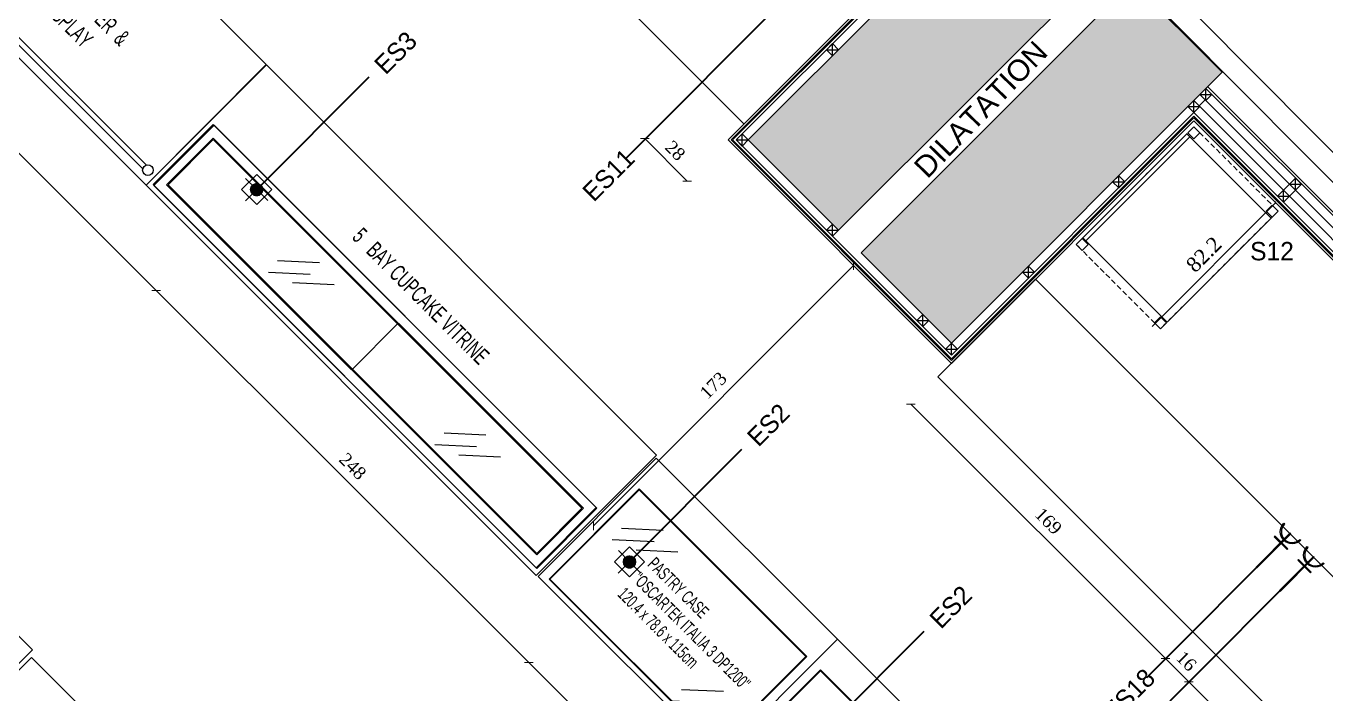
# Model space of a CAD drawing. Header units: millimetres. Extents: x 9129 to 19685, y -6152 to 3305.
# Drawn here: x 10634 to 11245, y 1532 to 1846 of the extents above; entities that cross this region are included whole.
import ezdxf
from ezdxf.enums import TextEntityAlignment as Align
from ezdxf.xclip import XClip

# ---------------------------------------------------------------- set-up
doc = ezdxf.new("R2010")
doc.units = ezdxf.units.MM
doc.header["$LTSCALE"] = 5
doc.header["$XCLIPFRAME"] = 0
for name, pattern in [('Dash', [0.25, 0.125, -0.125]), ('DASHED', [0.75, 0.5, -0.25]), ('HIDDEN', [9.524999999999995, 6.349999999999998, -3.174999999999998])]:
    doc.linetypes.add(name, pattern=pattern)
doc.layers.get('Defpoints').update_dxf_attribs({"lineweight": 9})
for name, color, linetype in [('-DWG_ANA', 7, 'Continuous'), ('002 Çizgi', 7, 'Continuous'), ('ELEKTRİK', 10, 'Continuous'), ('I-Eqpm-Move-N', 2, 'Continuous'), ('I-Eqpm-Symb-N', 11, 'Continuous'), ('I-Furn-Fixed-Ovhd-N', 1, 'HIDDEN'), ('I-Powr-Wall-N', 2, 'Continuous'), ('LP-DIMENSION_INT_100', 51, 'Continuous')]:
    doc.layers.add(name, color=color, linetype=linetype)
for name, color, linetype, lineweight in [('141125_RT1$0$LP-CONCRETE', 4, 'Continuous', 15), ('141125_RT1$0$LP-CONCRETE_HATCH', 251, 'Continuous', 9), ('AIT - Equipment Number', 3, 'Continuous', 5), ('AIT-KITCHEN EQUIPMENT', 4, 'Continuous', 0), ('b_mob kesit', 14, 'Continuous', 30), ('ELK', 1, 'Continuous', 35), ('LP-HATCH', 8, 'Continuous', 9), ('no3_ahşap gorunus on kalın', 34, 'Continuous', 20), ('no3_alçıpan kesit', 210, 'Continuous', 20), ('no3_cam gorunus on', 142, 'Continuous', 18), ('no3_demir', 193, 'Continuous', 18), ('no3_kutuprofil kesit', 74, 'Continuous', 18), ('no3_mermer gorunus on', 31, 'Continuous', 15), ('no3_paslanmaz gorunus on', 163, 'Continuous', 18), ('no3_sandalye', 240, 'Continuous', 18), ('no3_seramik ön', 123, 'Continuous', 18), ('no3_yazı tefriş', 152, 'Continuous', 15), ('no3_ölçü tefriş', 252, 'Continuous', 0), ('Q-SPCQ', 91, 'Continuous', 9)]:
    doc.layers.add(name, color=color, linetype=linetype, lineweight=lineweight)
doc.styles.add('2.5MM', font='simplex.shx', dxfattribs={"width": 0.75, "height": 2.5})
doc.styles.add('AR_TEXT_200', font='arial.ttf', dxfattribs={"height": 40})
doc.styles.add('ROMANSTW', font='georgia.ttf')
doc.styles.add('Simplex', font='SIMPLEX.shx', dxfattribs={"width": 0.8, "height": 2.5})
doc.styles.get("Standard").update_dxf_attribs({"font": 'arial.ttf'})
doc.styles.add('TAKSİM', font='GOTHIC.TTF', dxfattribs={"height": 20})
doc.dimstyles.new('M2', dxfattribs={"dimtxt": 6, "dimasz": 3, "dimexe": 1, "dimexo": 4, "dimgap": 3, "dimtad": 1, "dimdec": 0, "dimzin": 12, "dimdsep": 46, "dimtxsty": 'ROMANSTW', "dimblk": 'ARCHTICK', "dimcen": 0.09, "dimse1": 1, "dimse2": 1, "dimclrd": 251, "dimclre": 251, "dimclrt": 1, "dimadec": 0, "dimazin": 0, "dimtfac": 1, "dimtdec": 0, "dimtix": 1, "dimtmove": 0, "dimatfit": 3, "dimldrblk": 'ARCHTICK', "dimfxl": 1, "dimtolj": 1, "dimtzin": 0, "dimarcsym": 0})
doc.dimstyles.new('M3', dxfattribs={"dimtxt": 7, "dimasz": 1, "dimexe": 1, "dimexo": 3, "dimgap": 3, "dimtad": 1, "dimdec": 1, "dimzin": 12, "dimdsep": 46, "dimtxsty": 'ROMANSTW', "dimblk": 'ARCHTICK', "dimcen": 0, "dimse1": 1, "dimse2": 1, "dimclrd": 251, "dimclre": 251, "dimclrt": 1, "dimadec": 0, "dimazin": 0, "dimtfac": 1, "dimtdec": 1, "dimtix": 1, "dimtmove": 0, "dimatfit": 3, "dimldrblk": 'ARCHTICK', "dimfxl": 1, "dimtolj": 1, "dimtzin": 0, "dimarcsym": 0})

# ---------------------------------------------------------------- blocks, each defined once
blk = doc.blocks.new('mgdlkgm')
at = {"layer": '141125_RT1$0$LP-CONCRETE_HATCH'}
for points in [[(62118.0513765033, -7488.756875338897), (62245.33059711713, -7361.477654725609), (62287.75700398772, -7403.904061597392), (62160.4777833739, -7531.183282210672)], [(62171.08438509155, -7541.789883928625), (62298.36360570537, -7414.510663315345), (62340.79001257603, -7456.937070187128), (62213.5117370577, -7584.217235895971)]]:
    blk.add_hatch(color=256, dxfattribs=at).paths.add_polyline_path(points)
at = {"layer": '141125_RT1$0$LP-CONCRETE', "elevation": -4.343754e-10}
blk.add_lwpolyline([(62118.0513765033, -7488.756875338897), (62245.33059711713, -7361.477654725609), (62287.75700398772, -7403.904061597392), (62160.4777833739, -7531.183282210672)], close=True, dxfattribs=at)
at = {"layer": '141125_RT1$0$LP-CONCRETE'}
blk.add_lwpolyline([(62171.08438509155, -7541.789883928625), (62298.36360570537, -7414.510663315345), (62340.79001257603, -7456.937070187128), (62213.5117370577, -7584.217235895971)], close=True, dxfattribs=at)
blk = doc.blocks.new('plan3')
at = {"layer": 'no3_alçıpan kesit'}
for p, q in [((26354.54573899457, -6555.238663776065), (26290.68270319574, -6619.101699574225)), ((26610.32668837765, -6693.80389576665), (26511.44143850118, -6594.91864589019)), ((26610.32668837767, -6692.106839491826), (26512.28996663859, -6594.07011775275)), ((26391.79904673588, -6720.218043117013), (26505.7846598592, -6606.232429996695)), ((26505.7846598592, -6606.232429996695), (26767.7495268236, -6868.197296961102)), ((26290.68270319574, -6619.101699574225), (26391.79904673588, -6720.218043117013))]:
    blk.add_line(p, q, dxfattribs=at)
blk.add_lwpolyline([(26074.78316229019, -6197.858312812134), (25972.62358611937, -6300.017888982946), (26090.87332884026, -6418.265227903994), (26153.37366292566, -6355.763643979937), (26352.8486827197, -6555.238663776043), (26288.98564692088, -6619.101699574199), (26391.79904673582, -6721.915099391865), (26505.7846598592, -6607.929486271547), (26767.74952682358, -6869.894353235941)], dxfattribs=at)
at = {"layer": 'no3_kutuprofil kesit', "elevation": -8.928014993969668e-10}
for points in [[(26333.10824644044, -6576.67364663258), (26335.93667356519, -6579.502073757312), (26338.76510068995, -6576.673646632576), (26335.93667356519, -6573.845219507833), (26333.10824644044, -6576.67364663258), (26338.76510068995, -6576.673646632576), (26335.93667356519, -6579.502073757312), (26335.93667356519, -6573.845219507833)], [(26290.68183956924, -6619.100053503766), (26293.51026669401, -6621.928480628496), (26296.33869381875, -6619.100053503775), (26293.51026669398, -6616.27162637903), (26290.68183956924, -6619.100053503766), (26296.33869381875, -6619.100053503775), (26293.51026669401, -6621.928480628496), (26293.51026669398, -6616.27162637903)], [(26333.10824644045, -6661.526460374958), (26335.93667356518, -6664.354887499705), (26338.76510068994, -6661.52646037496), (26335.93667356519, -6658.698033250223), (26333.10824644045, -6661.526460374958), (26338.76510068994, -6661.52646037496), (26335.93667356518, -6664.354887499705), (26335.93667356519, -6658.698033250223)], [(26375.53465331163, -6703.952867246147), (26378.36308043638, -6706.781294370898), (26381.19150756113, -6703.952867246146), (26378.36308043638, -6701.124440121412), (26375.53465331163, -6703.952867246147), (26381.19150756113, -6703.952867246146), (26378.36308043638, -6706.781294370898), (26378.36308043638, -6701.124440121412)]]:
    blk.add_lwpolyline(points, dxfattribs=at)
at = {"layer": 'no3_kutuprofil kesit'}
for points in [[(26508.61308068332, -6597.747142321956), (26511.4415078081, -6600.575569446706), (26514.26993493285, -6597.747142321963), (26511.44150780808, -6594.918715197206), (26508.61308068332, -6597.747142321956), (26514.26993493285, -6597.747142321963), (26511.4415078081, -6600.575569446706), (26511.44150780808, -6594.918715197206)], [(26502.95622643373, -6603.403996571573), (26505.78465355849, -6606.232423696316), (26508.61308068322, -6603.403996571573), (26505.78465355849, -6600.575569446823), (26502.95622643373, -6603.403996571573), (26508.61308068322, -6603.403996571573), (26505.78465355849, -6606.232423696316), (26505.78465355849, -6600.575569446823)], [(26467.6008873744, -6638.75933563089), (26470.42931449915, -6641.587762755637), (26473.2577416239, -6638.759335630883), (26470.42931449914, -6635.930908506141), (26467.6008873744, -6638.75933563089), (26473.2577416239, -6638.759335630883), (26470.42931449915, -6641.587762755637), (26470.42931449914, -6635.930908506141)], [(26550.66774499946, -6639.801806638065), (26553.49617212422, -6642.630233762811), (26556.32459924896, -6639.801806638055), (26553.4961721242, -6636.973379513311), (26550.66774499946, -6639.801806638065), (26556.32459924896, -6639.801806638055), (26553.49617212422, -6642.630233762811), (26553.4961721242, -6636.973379513311)], [(26545.01089074986, -6645.458660887663), (26547.8393178746, -6648.28708801241), (26550.66774499934, -6645.45866088768), (26547.83931787461, -6642.630233762937), (26545.01089074986, -6645.458660887663), (26550.66774499934, -6645.45866088768), (26547.8393178746, -6648.28708801241), (26547.83931787461, -6642.630233762937)], [(26425.1744805032, -6681.185742502088), (26428.00290762795, -6684.014169626847), (26430.83133475272, -6681.185742502086), (26428.00290762796, -6678.357315377347), (26425.1744805032, -6681.185742502088), (26430.83133475272, -6681.185742502086), (26428.00290762795, -6684.014169626847), (26428.00290762796, -6678.357315377347)], [(26388.97061961105, -6717.388908995783), (26391.79904673581, -6720.21733612052), (26394.62747386055, -6717.388908995759), (26391.79904673581, -6714.560481871033), (26388.97061961105, -6717.388908995783), (26394.62747386055, -6717.388908995759), (26391.79904673581, -6720.21733612052), (26391.79904673581, -6714.560481871033)]]:
    blk.add_lwpolyline(points, dxfattribs=at)
at = {"layer": 'no3_paslanmaz gorunus on', "lineweight": 9}
blk.add_lwpolyline([(26616.06035667255, -6684.251850853569), (26818.25343552232, -6482.050007004413), (26641.44863745157, -6305.245208933664), (26439.74267212252, -6506.946433635749), (26616.06035667255, -6684.251850853569)], dxfattribs=at)
blk.add_lwpolyline([(26616.06779229238, -6670.109427561205), (26804.07361224916, -6482.080512537184), (26641.47869031006, -6319.349602652052), (26453.88480719697, -6506.954160279998)], close=True, dxfattribs=at)
at = {"layer": 'no3_seramik ön'}
for points in [[(26766.68886665181, -6870.955013407707), (26505.78465985918, -6610.05080661508), (26391.79904673581, -6724.036419735428), (26286.86432657736, -6619.101699574185), (26350.72736237614, -6555.238663776043), (26153.37367353077, -6357.884974928616), (26090.87335022607, -6420.386548071765), (25977.19792851663, -6306.713451548829)], [(26767.39597343301, -6870.247906626522), (26505.78465985919, -6608.636593052715), (26391.79904673583, -6722.622206173044), (26288.27854013971, -6619.101699574196), (26352.14157593852, -6555.238663776041), (26153.37366646071, -6356.470754296162), (26090.87333596887, -6418.972334626604), (25977.90503529786, -6306.006344767593)]]:
    blk.add_lwpolyline(points, dxfattribs=at)
at = {"layer": 'no3_ölçü tefriş'}
for points in [[(26550.66774499946, -6639.801806638065), (26547.83931787461, -6642.630233762937), (26508.24133812814, -6603.032254016485), (26511.069765253, -6600.20382689162), (26550.66774499946, -6639.801806638065)], [(26593.09415187066, -6682.228213509248), (26590.2657247458, -6685.056640634111), (26550.66774499934, -6645.45866088768), (26553.49617212422, -6642.630233762811), (26593.09415187066, -6682.228213509248)]]:
    blk.add_lwpolyline(points, dxfattribs=at)
at = {"layer": 'LP-DIMENSION_INT_100', "color": 0}
ref = blk.add_blockref('mgdlkgm', (-35821.7118187324, 869.6551754389948), dxfattribs=at)
XClip(ref).set_block_clipping_path([(60824.49777430005, -8839.78258364362), (63440.484637752874, -6283.545922487381)])
at = {"layer": 'LP-HATCH', "color": 1, "insert": (26373.34928676025, -6630.697764477134), "char_height": 9.999999999999998, "attachment_point": 1, "rotation": 45.83235875631387, "style": 'AR_TEXT_200'}
blk.add_mtext_dynamic_manual_height_columns('{\\C0;DILATATION}', width=240.211786967935, gutter_width=200, heights=[0], dxfattribs=at)
blk = doc.blocks.new('oscarteck refr')
at = {"layer": 'I-Furn-Fixed-Ovhd-N', "color": 254, "linetype": 'Continuous'}
for p, q in [((533365.7453564322, 283981.3923797048), (533220.4601657594, 283849.4087978528)), ((533479.3318454954, 284026.2668009044), (533334.0466548227, 283894.2832190524)), ((533487.2565208977, 283957.6353001486), (533341.9713302251, 283825.6517182966)), ((534214.631802421, 283690.0452317356), (534069.3466117482, 283558.0616498836)), ((534101.0453133577, 283645.170810536), (533955.760122685, 283513.187228684)), ((534222.5564778233, 283621.4137309798), (534077.2712871507, 283489.4301491278))]:
    blk.add_line(p, q, dxfattribs=at)
at = {"layer": 'I-Furn-Fixed-Ovhd-N', "linetype": 'Continuous'}
for points in [[(534338.8499839492, 284059.266421084), (534338.8499839492, 283273.3039337615), (533134.8522765548, 283273.3039337615), (533134.8522765548, 284059.266421084)], [(533179.8521865548, 283432.3036157615), (534293.8500739492, 283432.3036157615), (534293.8500739492, 284031.266477084), (533179.8521865548, 284031.266477084)], [(533182.8521865548, 283435.3036157615), (534290.8500739492, 283435.3036157615), (534290.8500739492, 284028.266477084), (533182.8521865548, 284028.266477084)]]:
    blk.add_lwpolyline(points, close=True, dxfattribs=at)
blk = doc.blocks.new('QF_Globe_SP8$2016 - SP08-2938521-ELECTRICAL CONNECTION PLAN')
at = {"layer": 'Q-SPCQ'}
for p, q in [((-2.812500000000003, -1.999999999999876), (-0.9375000000000175, 2.331468351712828e-15)), ((0.9422527264478162, 2.554452316176334e-15), (-0.937500000000017, 2.554452316176334e-15)), ((2.815945576914443, -1.998605707164287), (0.9422527264478165, 1.998401444325281e-15)), ((-5.53124999999998, -1.31250000000003), (-2.167968750000123, -1.312500000000041)), ((-5.53124999999998, -1.31250000000003), (-5.531249999999995, -10.60230823925275)), ((-2.812500000000019, -11.24999999999988), (-2.812500000000004, -1.999999999999877)), ((5.531250000000021, -1.312500000000029), (2.172721476447906, -1.312500000000018)), ((2.815945576914443, -1.998605707164287), (2.815945576914428, -11.24999999999994)), ((5.531250000000017, -3.634026982274111), (5.531250000000021, -1.312500000000029)), ((5.528597299573159, -3.635871678559908), (3.644652936932042, -4.955023722848902)), ((5.750816105880665, -4.090659689632155), (3.931441155107566, -5.364599744993399)), ((5.531250000000006, -10.60230823925281), (5.531250000000017, -4.244401532105137)), ((7.562500000000006, -3.545447700704409), (5.815385517748683, -3.545447700704404)), ((7.562500000000004, -4.045447700704409), (5.894210214968428, -4.045447700704404)), ((7.562500000000006, -3.545447700704409), (7.562500000000004, -4.045447700704409)), ((2.815945576914439, -5.045447700704405), (3.357864718756521, -5.045447700704406)), ((2.815945576914438, -5.545447700704405), (3.357864718756523, -5.545447700704407)), ((-5.531249999999996, -11.5653529739338), (-5.531249999999998, -12.5)), ((-5.369182898728632, -11.62499999999986), (-5.056323392545221, -11.62499999999986)), ((5.369182898728631, -11.62499999999991), (5.056323392545219, -11.62499999999991)), ((5.531250000000004, -12.50000000000002), (5.531250000000004, -11.56535297393385))]:
    blk.add_line(p, q, dxfattribs=at)
for centre, radius, start, end in [((5.815385517748681, -4.045447700704404), 0.4999999999999987, 89.9999999999998, 125), ((5.894210214968427, -4.295447700704404), 0.2499999999999996, 89.9999999999997, 124.9999999999999), ((0, -11.62499999999987), 5.625000000000004, 120.0000000000001, 177.3341182351511), ((0, -11.62499999999983), 4.874999999999807, 89.99999999999994, 92.85961657240927), ((0, -11.62499999999987), 5.624999999999998, 2.665881764848377, 59.95946593481552), ((3.357864718756519, -4.545447700704406), 0.4999999999999997, 269.9999999999998, 304.9999999999997), ((3.357864718756519, -4.545447700704406), 0.9999999999999984, 269.9999999999999, 304.9999999999997), ((0, -11.62499999999983), 4.874999999999814, 125.2344179845829, 269.9999999999996), ((0, -11.62499999999983), 4.874999999999811, 270.0000000000002, 54.71598816001227), ((-5.369182898728631, -11.37499999999986), 0.2499999999999991, 177.3341182351511, 269.9999999999994), ((-5.056323392545219, -11.37499999999986), 0.25, 269.9999999999992, 316.7044204845097), ((0, -11.24999999999989), 2.812500000000021, 179.9999999999999, 359.9999999999985), ((5.056323392545221, -11.37499999999991), 0.2499999999999995, 223.2955795154896, 269.9999999999992), ((5.369182898728632, -11.37499999999991), 0.2499999999999996, 269.9999999999993, 2.665881764848242), ((-2.531249999999995, -12.5), 3, 179.9999999999999, 260.8723908510049), ((2.531250000000004, -12.50000000000002), 2.999999999999997, 279.1276091489937, 359.9999999999996)]:
    blk.add_arc(centre, radius, start, end, dxfattribs=at)
blk = doc.blocks.new('power-220v-single')
at = {"layer": 'I-Powr-Wall-N'}
for p, q in [((-19.04999999999745, 32.99556788418704), (-19.04999999999927, -99.61870878467016)), ((0, 38.09999999999854), (-1.819e-12, -99.61870878467016)), ((19.05000000000291, 32.99556788418704), (19.04999999999927, -99.61870878467016))]:
    blk.add_line(p, q, dxfattribs=at)
blk.add_circle((0, 0), 38.1, dxfattribs=at)
blk = doc.blocks.new('#35 - INDUCTION BURNER SINGLE - PLAN VIEW')
at = {"layer": 'I-Eqpm-Move-N', "color": 1}
for p, q in [((-14356.54132628473, -504.0471033235372), (-14356.54132628473, -906.79244862101)), ((-14356.54132628473, -504.0471033235372), (-14005.54132628473, -504.0471033235372)), ((-14005.54132628473, -504.0471033235372), (-14005.54132628473, -906.7924486210104)), ((-14356.54132628473, -906.7924486210104), (-14005.54132628473, -906.7924486210104)), ((-14356.54132628473, -906.7924486210104), (-14331.8433696437, -952.0471033235373)), ((-14005.54132628473, -906.7924486210104), (-14030.23928292576, -952.0471033235373)), ((-14331.8433696437, -952.0471033235373), (-14030.23928292576, -952.0471033235373))]:
    blk.add_line(p, q, dxfattribs=at)
at = {"layer": 'I-Eqpm-Move-N', "color": 254}
for p, q in [((-14240.58956790709, -940.6637529694062), (-14240.58956790709, -920.5474601548856)), ((-14240.58956790709, -920.5474601548856), (-14235.58956790709, -920.5474601548856)), ((-14240.58956790709, -940.6637529694062), (-14235.58956790709, -940.6637529694062)), ((-14235.58956790709, -940.6637529694062), (-14235.58956790709, -920.5474601548856))]:
    blk.add_line(p, q, dxfattribs=at)
blk.add_lwpolyline([(-14192.15732058644, -925.1399425791687), (-14143.20659941505, -925.1399425791687), (-14143.20659941505, -939.4071042646327), (-14192.15732058644, -939.4071042646327)], close=True, dxfattribs=at)
at = {"layer": 'I-Eqpm-Move-N', "color": 1}
blk.add_circle((-14177.65181489539, -710.7238355610747), 142.8026702103088, dxfattribs=at)
at = {"layer": 'I-Eqpm-Move-N', "color": 254}
blk.add_circle((-14238.08956790709, -930.605606562146), 14.15838107632589, dxfattribs=at)
at = {"xscale": 1.361548556430449, "yscale": 1.361548556430449, "zscale": 1.361548556430449}
blk.add_blockref('power-220v-single', (-14178.8365694003, -560.1799833298746), dxfattribs=at)
blk = doc.blocks.new('*U75')
at = {"layer": 'I-Eqpm-Symb-N'}
blk.add_lwpolyline([(449.6996825268732, -301.9471919059562), (246.7709618853319, 156.416942976691)], dxfattribs=at)
blk.add_lwpolyline([(392.4047808394089, -223.0875250880485), (449.6996825268732, -301.9471919059562), (542.4047808394099, -271.8254795231659), (542.4047808394079, -174.349570653143), (449.6996825269135, -144.2278582703349)], close=True, dxfattribs=at)
at = {"layer": 'I-Eqpm-Move-N'}
blk.add_blockref('#35 - INDUCTION BURNER SINGLE - PLAN VIEW', (14578.61433152904, 1108.464046300192), dxfattribs=at)
at = {"layer": 'I-Eqpm-Symb-N', "insert": (444.1256324935739, -224.4439637832968), "char_height": 75, "width": 0.6752316079606725, "attachment_point": 2, "rotation": 90.0000000000093, "style": 'Simplex'}
blk.add_mtext('35', dxfattribs=at)
blk = doc.blocks.new('icing theater')
at = {"layer": 'no3_cam gorunus on', "ltscale": 10}
for p, q in [((17904.95742560648, -9495.215662981325, -0.06957480539974988), (17904.86636003015, -9388.643125590243, -0.06957480539974988)), ((17907.45400900473, -9495.253380794755, -0.06957480539974988), (17907.35528470505, -9388.591160275108, -0.06957480539974988)), ((17905.04849425797, -9606.173502995236, -0.06957480539974988), (17904.9611042248, -9499.58687642443, -0.06957480539974988)), ((17907.55289991759, -9606.201229599734, -0.06957480539974988), (17907.45786823273, -9499.544808298015, -0.06957480539974988)), ((17709.19174400485, -9609.795953244226, -0.06957480539974988), (17805.36471513949, -9609.72011112695, -0.06957480539974988)), ((17709.21947060916, -9607.291547584417, -0.06957480539974988), (17805.32295562354, -9607.223103702447, -0.06957480539974988)), ((17809.65632278094, -9609.716251736623, -0.06957480539974988), (17904.13491480792, -9609.640404564834, -0.06957480539974988)), ((17809.69373159233, -9607.219425452568, -0.06957480539974988), (17904.08356176485, -9607.15099306182, -0.06957480539974988))]:
    blk.add_line(p, q, dxfattribs=at)
at = {"layer": 'no3_demir', "ltscale": 10}
for centre in [(17906.06650027103, -9386.449512206615, -0.06957480539974988), (17906.17299800427, -9497.400248279202, -0.06957480539974988), (17707.04198735846, -9608.519796693232, -0.06957480539974988), (17807.50936536307, -9608.435391469404, -0.06957480539974988), (17906.27674336698, -9608.350986245543, -0.06957480539974988)]:
    blk.add_circle(centre, 2.500005835731804, dxfattribs=at)
at = {"layer": 'no3_mermer gorunus on', "elevation": -0.06957480539974988}
blk.add_lwpolyline([(17911.65459432829, -9382.08425817642), (17831.65459432829, -9382.158857419827), (17831.57777843045, -9532.706194855175), (17701.59934601466, -9532.706194855175), (17701.67415078762, -9612.706194855175), (17911.65273407653, -9612.706194855175)], close=True, dxfattribs=at)
at = {"layer": 'no3_mermer gorunus on'}
blk.add_circle((17754.14933217712, -9599.561628135936, -0.06957480539974988), 2.999998945799669, dxfattribs=at)
at = {"layer": 'I-Eqpm-Move-N', "color": 6, "xscale": 0.1000002334292723, "yscale": 0.1000002334292723, "zscale": 0.1000002334292723, "rotation": 180.3253334171512}
blk.add_blockref('*U75', (17867.34307641107, -9540.824806701807, -0.06957480629255137), dxfattribs=at)
at = {"layer": 'Q-SPCQ', "linetype": 'Dash', "xscale": 2.539999999999987, "yscale": 2.539999999999987, "zscale": 2.539999999999987, "rotation": 179.9999999999989}
for p in [(17747.92934606558, -9596.29141887651, -0.06957480629255137), (17787.11197166354, -9598.633010047699, -0.06957480629255137)]:
    blk.add_blockref('QF_Globe_SP8$2016 - SP08-2938521-ELECTRICAL CONNECTION PLAN', p, dxfattribs=at)
at = {"layer": 'AIT - Equipment Number', "linetype": 'ByBlock', "ltscale": 1000, "insert": (17866.88862162998, -9496.453447875305), "char_height": 7.759412391014179, "attachment_point": 1, "rotation": 90.05357485496961, "style": '2.5MM'}
blk.add_mtext_dynamic_manual_height_columns('{\\fArial Narrow|b0|i0|c0|p34;ICING THEATER  & \\PCAKE DISPLAY}', width=988.5135725634173, gutter_width=12.5, heights=[0], dxfattribs=at)
at = {"layer": 'no3_yazı tefriş', "attachment_point": 1}
for s, insert, char_height, width, rotation in [('8 QT MIXER\\PSPAR SP-800A', (17753.48285325121, -9592.822802062972, -0.06957480629255137), 4.163727908751209, 46.53311243057949, 135.0000000000016), ('8 QT MIXER\\PSPAR SP-800A', (17790.70759031603, -9596.47289241256, -0.06957480718535287), 4.163727908751209, 68.65443277413841, 135.0000000000016), ('induction\\Pburner', (17845.67958270893, -9583.649600050026, -0.06957480629255137), 6.889064357801523, 105.5845986479304, 180)]:
    blk.add_mtext(s, dxfattribs=dict(at, insert=insert, char_height=char_height, width=width, rotation=rotation))
blk = doc.blocks.new('1111')
at = {"layer": 'no3_ahşap gorunus on kalın'}
for p, q in [((18003.81503923349, -10170.66874603285, -2.889446649395816e-08), (18003.81503923349, -10210.67426282759, -2.889446649395816e-08)), ((18257.81891298285, -10170.66874603285, -2.889446649395816e-08), (18257.81891298285, -10210.67426282759, -2.889446649395816e-08))]:
    blk.add_line(p, q, dxfattribs=at)
at = {"layer": 'no3_ahşap gorunus on kalın', "elevation": -2.889446649395816e-08}
for points in [[(18003.31214141712, -10170.66874603285), (18258.32181079921, -10170.66874603285), (18258.32181079921, -10210.67426282759), (18003.31214141712, -10210.67426282759)], [(18257.81891298285, -10170.66874603285), (18003.81503923349, -10170.66874603285), (18003.81503923349, -10210.67426282759), (18257.81891298285, -10210.67426282759)], [(18253.81891298285, -10175.16874603285), (18007.81503923349, -10175.16874603285), (18007.81503923349, -10206.17426282759), (18253.81891298285, -10206.17426282759)], [(18253.31891298285, -10175.66874603285), (18008.31503923349, -10175.66874603285), (18008.31503923349, -10205.67426282759), (18253.31891298285, -10205.67426282759)]]:
    blk.add_lwpolyline(points, close=True, dxfattribs=at)
at = {"layer": 'no3_cam gorunus on'}
for p, q in [((18130.81697610817, -10175.66874603285, -2.889446649395816e-08), (18130.81697610817, -10205.67426282759, -2.889446649395816e-08)), ((18069.90120566476, -10194.48703134708), (18084.43008188767, -10181.29001131571)), ((18082.04819826206, -10196.86338318666), (18096.58260627101, -10183.66636315529)), ((18182.42982372865, -10196.42662258058), (18196.95869995157, -10183.22960254922)), ((18070.69148651159, -10201.35080849255), (18085.2203627345, -10188.15378846119)), ((18183.22010457548, -10203.29039972606), (18197.74898079839, -10190.0933796947)), ((18194.57681632596, -10198.80297442016), (18209.1112243349, -10185.6059543888))]:
    blk.add_line(p, q, dxfattribs=at)
at = {"layer": 'no3_mermer gorunus on', "elevation": -2.889446649395816e-08}
blk.add_lwpolyline([(18260.48359750595, -10133.17429284251), (18001.15035471038, -10133.17429284251), (18001.15035471038, -10213.17426282759), (18260.48359750595, -10213.17426282759)], close=True, dxfattribs=at)
at = {"layer": 'AIT - Equipment Number', "linetype": 'ByBlock', "ltscale": 1000, "insert": (18086.91396406437, -10154.81943922659, 0.08997636226116833), "char_height": 7.759412391014179, "attachment_point": 1, "rotation": 0.053574854969622054, "style": '2.5MM'}
blk.add_mtext_dynamic_manual_height_columns('{\\fArial Narrow|b0|i0|c0|p34;5   BAY CUPCAKE VITRINE}', width=988.5135725634173, gutter_width=12.5, heights=[0], dxfattribs=at)
blk = doc.blocks.new('PLAN TEZGAHLAR')
at = {"rotation": 270}
blk.add_blockref('icing theater', (27426.39506374367, 8633.571246024261, 0.06957480539974988), dxfattribs=at)
at = {"layer": 'AIT-KITCHEN EQUIPMENT', "xscale": 0.1000002334292722, "yscale": 0.1000002334292722, "zscale": 0.1000002334292722, "rotation": 180.0535748549694}
for p in [(71712.04709597983, 19178.10446029429), (71832.44709513278, 19178.21704126323)]:
    blk.add_blockref('oscarteck refr', p, dxfattribs=at)
at = {"layer": 'no3_ölçü tefriş'}
blk.add_blockref('1111', (43.16045085686437, 935.0909145235637, 2.889446650000682e-08), dxfattribs=at)
at = {"layer": 'AIT - Equipment Number', "linetype": 'ByBlock', "ltscale": 1000, "insert": (18336.944104566, -9231.918614782899, -0.002197381813038954), "char_height": 6.000014005756335, "attachment_point": 1, "rotation": 0.053574854969622054, "style": '2.5MM'}
blk.add_mtext_dynamic_manual_height_columns('{\\fArial Narrow|b0|i0|c0|p34;PASTRY CASE\\P"OSCARTEK ITALIA 3 DP1200"\\P120.4 x 78.6 x 115cm\\P}', width=988.5135725634173, gutter_width=12.5, heights=[0], dxfattribs=at)
blk = doc.blocks.new('bateel')
at = {"layer": 'b_mob kesit'}
for p, q in [((8489.152123399572, 5168.726927871801), (8487.030803056012, 5166.605607528239)), ((8450.969296539051, 5130.544101011277), (8453.09061688261, 5132.665421354839))]:
    blk.add_line(p, q, dxfattribs=at)
at = {"layer": 'no3_sandalye'}
blk.add_line((8414.906850698535, 5166.606546851792), (8450.969296539051, 5130.544101011277), dxfattribs=at)
blk.add_lwpolyline([(8450.969296539051, 5130.544101011277), (8489.152123399572, 5168.726927871801), (8453.089677559055, 5204.789373712312)], dxfattribs=at)
for centre, radius, start, end in [((8483.776045381925, 5135.920179028926), 75.39641335301566, 114.0165412421847, 155.9834587578189), ((8484.906227191526, 5134.789997219323), 75.39641335304854, 114.0165412421932, 155.9834587578086), ((8487.618172151197, 5132.078052259654), 75.39641335301566, 114.0165412421847, 155.9834587578189)]:
    blk.add_arc(centre, radius, start, end, dxfattribs=at)
blk = doc.blocks.new('SA24')
at = {"layer": 'no3_mermer gorunus on'}
for points in [[(19048.20072662545, -6883.204367464574), (19005.80181739049, -6925.60328479175), (18952.76880784742, -6872.570285370521), (18995.16771708239, -6830.171368043333)], [(19005.77431975427, -6925.630774335785), (18963.3754105193, -6968.029691662961), (18910.34240097624, -6914.996692241732), (18952.7413102112, -6872.597774914544)]]:
    blk.add_lwpolyline(points, close=True, dxfattribs=at)
at = {"layer": 'no3_ölçü tefriş', "color": 84}
for centre in [(19000.48476723643, -6877.887326417466), (18958.08585800146, -6920.286243744648)]:
    blk.add_circle(centre, 7.199564974755958, dxfattribs=at)
blk = doc.blocks.new('_ArchTick')
at = {"color": 0, "linetype": 'ByBlock', "const_width": 0.15}
blk.add_lwpolyline([(-0.5, -0.5), (0.5, 0.5)], dxfattribs=at)
blk = doc.blocks.new('*D223')
at = {"layer": 'Defpoints', "color": 0, "transparency": 16777216}
for p in [(11221.2768389774, 1763.040452887136), (11225.24526713442, 1759.072024730119), (11167.09967117333, 1700.926428769031)]:
    blk.add_point(p, dxfattribs=at)
at = {"layer": 'no3_ölçü tefriş', "color": 251, "lineweight": -2, "transparency": 16777216}
blk.add_line((11163.13124301632, 1704.89485692605), (11221.2768389774, 1763.040452887138), dxfattribs=at)
for p, rotation in [((11221.2768389774, 1763.040452887138), 45), ((11163.13124301632, 1704.89485692605), 225)]:
    blk.add_blockref('_ArchTick', p, dxfattribs=dict(at, rotation=rotation))
at = {"layer": 'no3_ölçü tefriş', "color": 1, "true_color": 0xff0000, "transparency": 16777216, "insert": (11187.52013422947, 1738.651561673982), "char_height": 7, "attachment_point": 5, "rotation": 45.000000000000014, "style": 'ROMANSTW'}
blk.add_mtext('\\A1;82.2', dxfattribs=at)
blk = doc.blocks.new('A$C611F6802')
at = {"layer": '-DWG_ANA'}
h = blk.add_hatch(dxfattribs=at)
h.set_pattern_fill('ANSI31', color=1, style=0)
h.set_pattern_definition([(45, (-55670.14020227872, -22065.11067284289), (-0.08838834764831843, 0.08838834764831845), [])])
h.paths.add_polyline_path([(4.423971784401617, 7.700424825947266, 1), (10.13888412773802, 7.700424825947266, 1)])
at = {"layer": '-DWG_ANA', "color": 1}
for p, q in [((7.28142795606982, 7.700424825947266), (7.28142795606982, 15.25836134111159)), ((7.28142795606982, 15.25836134111159), (7.28142795606982, 0)), ((7.28142795606982, 7.629180670555797), (0, 7.629180670555797)), ((7.28142795606982, 7.629180670555797), (14.67722620816494, 7.629180670555797)), ((14.67722620816494, 7.629180670555797), (7.28142795606982, 7.629180670555797))]:
    blk.add_line(p, q, dxfattribs=at)
blk.add_lwpolyline([(2.28142795606982, 2.700424825947266), (12.28142795606982, 2.700424825947266), (12.28142795606982, 12.70042482594727), (2.28142795606982, 12.70042482594727)], close=True, dxfattribs=at)
blk.add_circle((7.28142795606982, 7.700424825947266), 2.857456171668203, dxfattribs=at)
blk = doc.blocks.new('A$C50025146')
at = {"layer": 'ELEKTRİK'}
for points in [[(16.0258407970905, 9.846670621633166), (16.5885051934838, 9.846670621633166), (16.5885051934838, 1.406704675742731), (16.0258407970905, 1.406704675742731)], [(6.940050297998823e-05, 5.345355450490388), (6.940050297998823e-05, 5.908019846885509), (22.50664525620232, 5.908019846885509), (22.50664525620232, 5.345355450490388)]]:
    blk.add_hatch(color=256, dxfattribs=at).paths.add_polyline_path(points)
h = blk.add_hatch(color=256, dxfattribs=at)
edge = h.paths.add_edge_path()
edge.add_line((23.70435837441619, 11.25333161261187), (23.70435837441619, 10.69066721622039))
edge.add_ellipse((23.70435837441619, 5.626687648689767), major_axis=(3.580774291992597, -3.580774291992606), ratio=0.9999999999999413, start_angle=134.9999999999983, end_angle=314.9999999999983)
edge.add_line((23.70435837441619, 0.5627080811555061), (23.70435837441619, 4.368476402305532e-05))
edge.add_ellipse((23.70435837441619, 5.626687648689767), major_axis=(3.978638102213783, 3.978638102213774), ratio=0.9999999999999128, start_angle=45.0000000000025, end_angle=225.0000000000025, ccw=False)
for points, elevation in [([(16.0258407970905, 1.406704675742731), (16.0258407970905, 9.846670621633166), (16.5885051934838, 9.846670621633166), (16.5885051934838, 1.406704675742731)], 4.791194770819646e-08), ([(6.940050297998823e-05, 5.908019846885509), (22.50664525620232, 5.908019846885509), (22.50664525620232, 5.345355450490388), (6.940050297998823e-05, 5.345355450490388)], 4.794507297291503e-08)]:
    blk.add_lwpolyline(points, close=True, dxfattribs=dict(at, elevation=elevation))
at = {"layer": 'ELEKTRİK', "elevation": 4.798666618537076e-08}
blk.add_lwpolyline([(23.70435837441437, 4.368476402305532e-05), (23.70435837441619, 0.5627080811555061, -0.9999999999999944), (23.70435837441619, 10.69066721622039), (23.70435837441619, 11.25333161261187, 0.9999999999999944)], format="xyb", close=True, dxfattribs=at)
blk = doc.blocks.new('*D263')
at = {"color": 251, "lineweight": -2, "ltscale": 5, "transparency": 16777216}
blk.add_line((10504.77784139509, 1911.739620907997), (10695.08895982181, 1721.78407382632), dxfattribs=at)
at = {"layer": 'Defpoints', "color": 0, "ltscale": 5, "transparency": 16777216}
for p in [(10527.29056379917, 1934.294484113491), (10737.01186232487, 1763.785450388496), (10695.08895982181, 1721.78407382632)]:
    blk.add_point(p, dxfattribs=at)
at = {"color": 251, "lineweight": -2, "ltscale": 5, "transparency": 16777216, "xscale": 3, "yscale": 3, "zscale": 3}
for p, rotation in [((10504.77784139509, 1911.739620907997), 135.0535748549563), ((10695.08895982181, 1721.78407382632), 315.0535748549564)]:
    blk.add_blockref('_ArchTick', p, dxfattribs=dict(at, rotation=rotation))
at = {"color": 1, "ltscale": 5, "true_color": 0xff0000, "transparency": 16777216, "insert": (10604.73762129953, 1821.575060915983), "char_height": 6, "attachment_point": 5, "rotation": 315.0535748549563, "style": 'ROMANSTW'}
blk.add_mtext('\\A1;269', dxfattribs=at)
blk = doc.blocks.new('*D264')
at = {"color": 251, "lineweight": -2, "ltscale": 5, "transparency": 16777216}
blk.add_line((10695.08895982183, 1721.78407382636), (10870.28344860959, 1546.916912945336), dxfattribs=at)
at = {"layer": 'Defpoints', "color": 0, "ltscale": 5, "transparency": 16777216}
for p in [(10737.01186232485, 1763.785450388499), (10912.20635111265, 1588.918289507512), (10870.28344860959, 1546.916912945336)]:
    blk.add_point(p, dxfattribs=at)
at = {"color": 251, "lineweight": -2, "ltscale": 5, "transparency": 16777216, "xscale": 3, "yscale": 3, "zscale": 3}
for p, rotation in [((10695.08895982183, 1721.78407382636), 135.0535748549563), ((10870.28344860959, 1546.916912945336), 315.0535748549564)]:
    blk.add_blockref('_ArchTick', p, dxfattribs=dict(at, rotation=rotation))
at = {"color": 1, "ltscale": 5, "true_color": 0xff0000, "transparency": 16777216, "insert": (10787.48747933923, 1639.160755853406), "char_height": 6, "attachment_point": 5, "rotation": 315.0535748549563, "style": 'ROMANSTW'}
blk.add_mtext('\\A1;248', dxfattribs=at)
blk = doc.blocks.new('*D265')
at = {"color": 251, "lineweight": -2, "ltscale": 5, "transparency": 16777216}
blk.add_line((10870.28344860961, 1546.916912945355), (10955.96879398359, 1461.391659392379), dxfattribs=at)
at = {"layer": 'Defpoints', "color": 0, "ltscale": 5, "transparency": 16777216}
for p in [(10912.20635111265, 1588.918289507511), (10997.89169648664, 1503.393035954553), (10955.96879398359, 1461.391659392379)]:
    blk.add_point(p, dxfattribs=at)
at = {"color": 251, "lineweight": -2, "ltscale": 5, "transparency": 16777216, "xscale": 3, "yscale": 3, "zscale": 3}
for p, rotation in [((10870.28344860961, 1546.916912945355), 135.0535748549563), ((10955.96879398359, 1461.391659392379), 315.0535748549564)]:
    blk.add_blockref('_ArchTick', p, dxfattribs=dict(at, rotation=rotation))
at = {"color": 1, "ltscale": 5, "true_color": 0xff0000, "transparency": 16777216, "insert": (10917.36479301607, 1508.400892114151), "char_height": 6, "attachment_point": 5, "rotation": 315.0535748549563, "style": 'ROMANSTW'}
blk.add_mtext('\\A1;121', dxfattribs=at)
blk = doc.blocks.new('*D268')
at = {"color": 251, "lineweight": -2, "ltscale": 5, "transparency": 16777216}
blk.add_line((11022.80614047793, 1733.551957912464), (10900.68255389091, 1611.199772326307), dxfattribs=at)
at = {"layer": 'Defpoints', "color": 0, "ltscale": 5, "transparency": 16777216}
for p in [(11016.36588706064, 1739.980178561572), (10900.68255389091, 1611.199772326307), (10912.36144303325, 1599.542703655397)]:
    blk.add_point(p, dxfattribs=at)
at = {"color": 251, "lineweight": -2, "ltscale": 5, "transparency": 16777216, "xscale": 3, "yscale": 3, "zscale": 3}
for p, rotation in [((11022.80614047793, 1733.551957912464), 45.0535748549563), ((10900.68255389091, 1611.199772326307), 225.0535748549563)]:
    blk.add_blockref('_ArchTick', p, dxfattribs=dict(at, rotation=rotation))
at = {"color": 1, "ltscale": 5, "true_color": 0xff0000, "transparency": 16777216, "insert": (10956.95916890765, 1677.15210291864), "char_height": 6, "attachment_point": 5, "rotation": 45.05357485495629, "style": 'ROMANSTW'}
blk.add_mtext('\\A1;173', dxfattribs=at)
blk = doc.blocks.new('*D269')
at = {"color": 251, "lineweight": -2, "ltscale": 5, "transparency": 16777216}
blk.add_line((11049.71327167658, 1668.369005559585), (11169.52007466542, 1548.786045856607), dxfattribs=at)
at = {"layer": 'Defpoints', "color": 0, "ltscale": 5, "transparency": 16777216}
for p in [(11062.44786755622, 1681.127438897278), (11182.14285355535, 1561.432452898156), (11169.52007466542, 1548.786045856607)]:
    blk.add_point(p, dxfattribs=at)
at = {"color": 251, "lineweight": -2, "ltscale": 5, "transparency": 16777216, "xscale": 3, "yscale": 3, "zscale": 3}
for p, rotation in [((11049.71327167658, 1668.369005559585), 135.0535748549563), ((11169.52007466542, 1548.786045856607), 315.0535748549564)]:
    blk.add_blockref('_ArchTick', p, dxfattribs=dict(at, rotation=rotation))
at = {"color": 1, "ltscale": 5, "true_color": 0xff0000, "transparency": 16777216, "insert": (11114.42089386208, 1613.390739256922), "char_height": 6, "attachment_point": 5, "rotation": 315.0535748549563, "style": 'ROMANSTW'}
blk.add_mtext('\\A1;169', dxfattribs=at)
blk = doc.blocks.new('*D270')
at = {"color": 251, "lineweight": -2, "ltscale": 5, "transparency": 16777216}
blk.add_line((11169.52007466542, 1548.78604585661), (11180.50347982228, 1537.823161750636), dxfattribs=at)
at = {"layer": 'Defpoints', "color": 0, "ltscale": 5, "transparency": 16777216}
for p in [(11182.14285355535, 1561.432452898156), (11193.11600778095, 1550.459298672557), (11180.50347982228, 1537.823161750636)]:
    blk.add_point(p, dxfattribs=at)
at = {"color": 251, "lineweight": -2, "ltscale": 5, "transparency": 16777216, "xscale": 3, "yscale": 3, "zscale": 3}
for p, rotation in [((11169.52007466542, 1548.78604585661), 135.0535748549563), ((11180.50347982228, 1537.823161750636), 315.0535748549564)]:
    blk.add_blockref('_ArchTick', p, dxfattribs=dict(at, rotation=rotation))
at = {"color": 1, "ltscale": 5, "true_color": 0xff0000, "transparency": 16777216, "insert": (11179.31819701722, 1547.619084618082), "char_height": 6, "attachment_point": 5, "rotation": 315.0535748549563, "style": 'ROMANSTW'}
blk.add_mtext('\\A1;16', dxfattribs=at)
blk = doc.blocks.new('*D271')
at = {"color": 251, "lineweight": -2, "ltscale": 5, "transparency": 16777216}
blk.add_line((11180.50347982229, 1537.823161750645), (11223.95970992539, 1494.448123909539), dxfattribs=at)
at = {"layer": 'Defpoints', "color": 0, "ltscale": 5, "transparency": 16777216}
for p in [(11193.11600778095, 1550.459298672556), (11236.53167971279, 1507.043626740719), (11223.95970992539, 1494.448123909539)]:
    blk.add_point(p, dxfattribs=at)
at = {"color": 251, "lineweight": -2, "ltscale": 5, "transparency": 16777216, "xscale": 3, "yscale": 3, "zscale": 3}
for p, rotation in [((11180.50347982229, 1537.823161750645), 135.0535748549563), ((11223.95970992539, 1494.448123909539), 315.0535748549564)]:
    blk.add_blockref('_ArchTick', p, dxfattribs=dict(at, rotation=rotation))
at = {"color": 1, "ltscale": 5, "true_color": 0xff0000, "transparency": 16777216, "insert": (11206.53801464721, 1520.450123644551), "char_height": 6, "attachment_point": 5, "rotation": 315.0535748549563, "style": 'ROMANSTW'}
blk.add_mtext('\\A1;61', dxfattribs=at)
blk = doc.blocks.new('*D279')
at = {"color": 251, "lineweight": -2, "ltscale": 5, "transparency": 16777216}
blk.add_line((10924.73368712021, 1793.115082166612), (10944.7313933984, 1773.15473897776), dxfattribs=at)
at = {"layer": 'Defpoints', "color": 0, "ltscale": 5, "transparency": 16777216}
for p in [(10991.86780658238, 1860.374867709733), (11011.86551286058, 1840.414524520886), (10944.7313933984, 1773.15473897776)]:
    blk.add_point(p, dxfattribs=at)
at = {"color": 251, "lineweight": -2, "ltscale": 5, "transparency": 16777216, "xscale": 3, "yscale": 3, "zscale": 3}
for p, rotation in [((10924.73368712021, 1793.115082166612), 135.0535748549563), ((10944.7313933984, 1773.15473897776), 315.0535748549564)]:
    blk.add_blockref('_ArchTick', p, dxfattribs=dict(at, rotation=rotation))
at = {"color": 1, "ltscale": 5, "true_color": 0xff0000, "transparency": 16777216, "insert": (10939.04632395157, 1787.456769089816), "char_height": 6, "attachment_point": 5, "rotation": 315.0535748549563, "style": 'ROMANSTW'}
blk.add_mtext('\\A1;28', dxfattribs=at)

msp = doc.modelspace()

# ---------------------------------------------------------------- linework, layer by layer
at = {"elevation": 7.636103971364605e-10}
for points in [[(11185.64728738798, 1795.841577351809), (11182.81886026323, 1793.013150227062), (11179.99043313849, 1795.841577351809), (11182.81886026323, 1798.670004476557)], [(11219.58841288494, 1761.900451854854), (11216.75998576019, 1759.072024730108), (11219.58841288494, 1756.243597605361), (11222.41684000968, 1759.072024730108)], [(11130.33011855164, 1740.524408515468), (11133.15854567639, 1743.352835640214), (11130.33011855164, 1746.181262764961), (11127.50169142689, 1743.352835640214)], [(11457.25638158946, 1286.318924864046), (11062.44786755622, 1681.127438897278), (11108.40980833336, 1727.089379674412), (11503.2183223666, 1332.280865641182)], [(11164.2712440486, 1706.583283018513), (11167.09967117334, 1709.411710143259), (11169.92809829809, 1706.583283018513), (11167.09967117334, 1703.754855893768)]]:
    msp.add_lwpolyline(points, close=True, dxfattribs=at)
at = {"layer": '002 Çizgi', "color": 7, "linetype": 'DASHED', "elevation": 7.636103971364605e-10}
msp.add_lwpolyline([(11182.81886026323, 1798.670004476559), (11222.41684000969, 1759.072024730104), (11167.09967117335, 1703.754855893762), (11127.50169142689, 1743.352835640218)], close=True, dxfattribs=at)
at = {"layer": 'ELK', "color": 1}
for p, q in [((10916.0998711765, 1784.066868517447), (11007.96658884357, 1876.105548377158)), ((10795.01007761135, 1821.892230566841), (10742.35113095226, 1769.134713411731)), ((10970.20456639915, 1647.025069685853), (10917.54561974005, 1594.267552530743)), ((11160.68714089079, 1539.936578012842), (11228.17359409848, 1607.549356823141)), ((11171.67054604765, 1528.973693906871), (11239.15699925534, 1596.586472717169)), ((11055.88991177314, 1561.499816132895), (11003.23096511404, 1508.742298977785))]:
    msp.add_line(p, q, dxfattribs=at)
at = {"layer": 'no3_mermer gorunus on', "lineweight": 9}
msp.add_lwpolyline([(10872.44465812238, 2012.02010395929), (10815.87611562745, 1955.451561464365), (10971.38933271558, 1799.938344376291)], dxfattribs=at)
at = {"layer": 'no3_paslanmaz gorunus on', "ltscale": 5, "elevation": 7.636103971364605e-10}
for points in [[(11170.28165168869, 1706.936836409102), (11219.07201959056, 1755.727204310977), (11179.47403984412, 1795.32518405742), (11130.68367194224, 1746.534816155545)], [(11180.88825340649, 1793.910970495047), (11179.4740398441, 1795.325184057433), (11130.68367194223, 1746.534816155558), (11132.09788550462, 1745.120602593172)]]:
    msp.add_lwpolyline(points, close=True, dxfattribs=at)

# ---------------------------------------------------------------- block references
at = {"layer": '-DWG_ANA', "color": 0, "rotation": 135.0535748549684}
for p in [(10752.94461898327, 1769.440894593784), (10928.13910777107, 1594.573733712796)]:
    msp.add_blockref('A$C611F6802', p, dxfattribs=at)
msp.add_blockref('plan3', (-15322.96579959594, 8411.54923821638))
at = {"lineweight": 0, "rotation": 179.9999999999945}
msp.add_blockref('bateel', (19087.49139489031, 6679.882330557879), dxfattribs=at)
at = {"layer": 'ELEKTRİK', "xscale": -1, "rotation": 225.0535748549684}
for p in [(11208.29149310369, 1595.594828199373, -4.718146257577857e-08), (11219.27489826055, 1584.631944093401, -4.718146257577857e-08)]:
    msp.add_blockref('A$C50025146', p, dxfattribs=at)
at = {"layer": 'no3_ölçü tefriş', "rotation": 315.0000000000005}
msp.add_blockref('PLAN TEZGAHLAR', (4491.704703263764, 21091.06901785494), dxfattribs=at)
at = {"layer": 'no3_ölçü tefriş', "color": 1}
msp.add_blockref('SA24', (-8411.200573267026, 8436.183978890385), dxfattribs=at)

# ---------------------------------------------------------------- texts
at = {"style": 'TAKSİM'}
msp.add_text('S12', height=8.639999999999999, dxfattribs=at).set_placement((11219.53030890439, 1735.90635590317), align=Align.CENTER)
at = {"layer": 'ELK', "color": 1, "style": 'TAKSİM'}
for s, p in [('ES3', (10802.99101663723, 1822.691813050938)), ('ES2', (10978.18550542503, 1647.82465216995)), ('ES2', (11063.87085079902, 1562.299398616992))]:
    msp.add_text(s, height=8.639999999999999, rotation=45.05357485497468, dxfattribs=at).set_placement(p)
for s, p in [('ES11', (10910.76216969538, 1772.924765430363)), ('ES18', (11155.34943940967, 1528.794474925758))]:
    msp.add_text(s, height=8.639999999999999, rotation=45.05357485497468, dxfattribs=at).set_placement(p, align=Align.CENTER)

# ---------------------------------------------------------------- dimensions: what is measured, and where the dimension line sits
at = {"ltscale": 5}
for base, p1, p2, angle, picture, middle in [((10695.08895982181, 1721.78407382632), (10527.29056379917, 1934.29448411349), (10737.01186232487, 1763.785450388495), 315.0535748549563, '*D263', (10604.73762129953, 1821.575060915983)), ((10944.7313933984, 1773.15473897776), (10991.86780658238, 1860.374867709734), (11011.86551286058, 1840.414524520885), 315.0535748549563, '*D279', (10939.04632395157, 1787.456769089816)), ((10900.68255389091, 1611.199772326307), (11016.36588706064, 1739.980178561573), (10912.36144303325, 1599.542703655396), 45.0535748549563, '*D268', (10956.95916890765, 1677.15210291864)), ((11169.52007466542, 1548.786045856607), (11062.44786755622, 1681.127438897278), (11182.14285355535, 1561.432452898156), 315.0535748549563, '*D269', (11114.42089386208, 1613.390739256922))]:
    dim = msp.add_linear_dim(base=base, p1=p1, p2=p2, angle=angle, dimstyle='M2', dxfattribs=at)
    dim.commit()
    dim.dimension.update_dxf_attribs({"geometry": picture, "text_midpoint": middle})
for base, p1, p2, picture, middle in [((10870.28344860959, 1546.916912945336), (10737.01186232485, 1763.7854503885), (10912.20635111265, 1588.918289507511), '*D264', (10787.48747933923, 1639.160755853406)), ((10955.96879398359, 1461.391659392379), (10912.20635111265, 1588.918289507511), (10997.89169648664, 1503.393035954553), '*D265', (10917.36479301607, 1508.400892114151)), ((11180.50347982228, 1537.823161750636), (11182.14285355535, 1561.432452898156), (11193.11600778095, 1550.459298672556), '*D270', (11179.31819701722, 1547.619084618082)), ((11223.95970992539, 1494.448123909539), (11193.11600778095, 1550.459298672556), (11236.53167971279, 1507.043626740719), '*D271', (11206.53801464721, 1520.450123644551))]:
    dim = msp.add_linear_dim(base=base, p1=p1, p2=p2, angle=315.0535748549563, dimstyle='M2', override={"dimtmove": 1}, dxfattribs=at)
    dim.commit()
    dim.dimension.update_dxf_attribs({"geometry": picture, "text_midpoint": middle})
at = {"layer": 'no3_ölçü tefriş', "color": 10}
dim = msp.add_aligned_dim(p1=(11167.09967117333, 1700.926428769031), p2=(11225.24526713442, 1759.07202473012), distance=5.6122049209587965, dimstyle='M3', dxfattribs=at)
dim.commit()
dim.dimension.update_dxf_attribs({"geometry": '*D223', "text_midpoint": (11187.52013422947, 1738.651561673979)})

doc.saveas('drawing.dxf')
